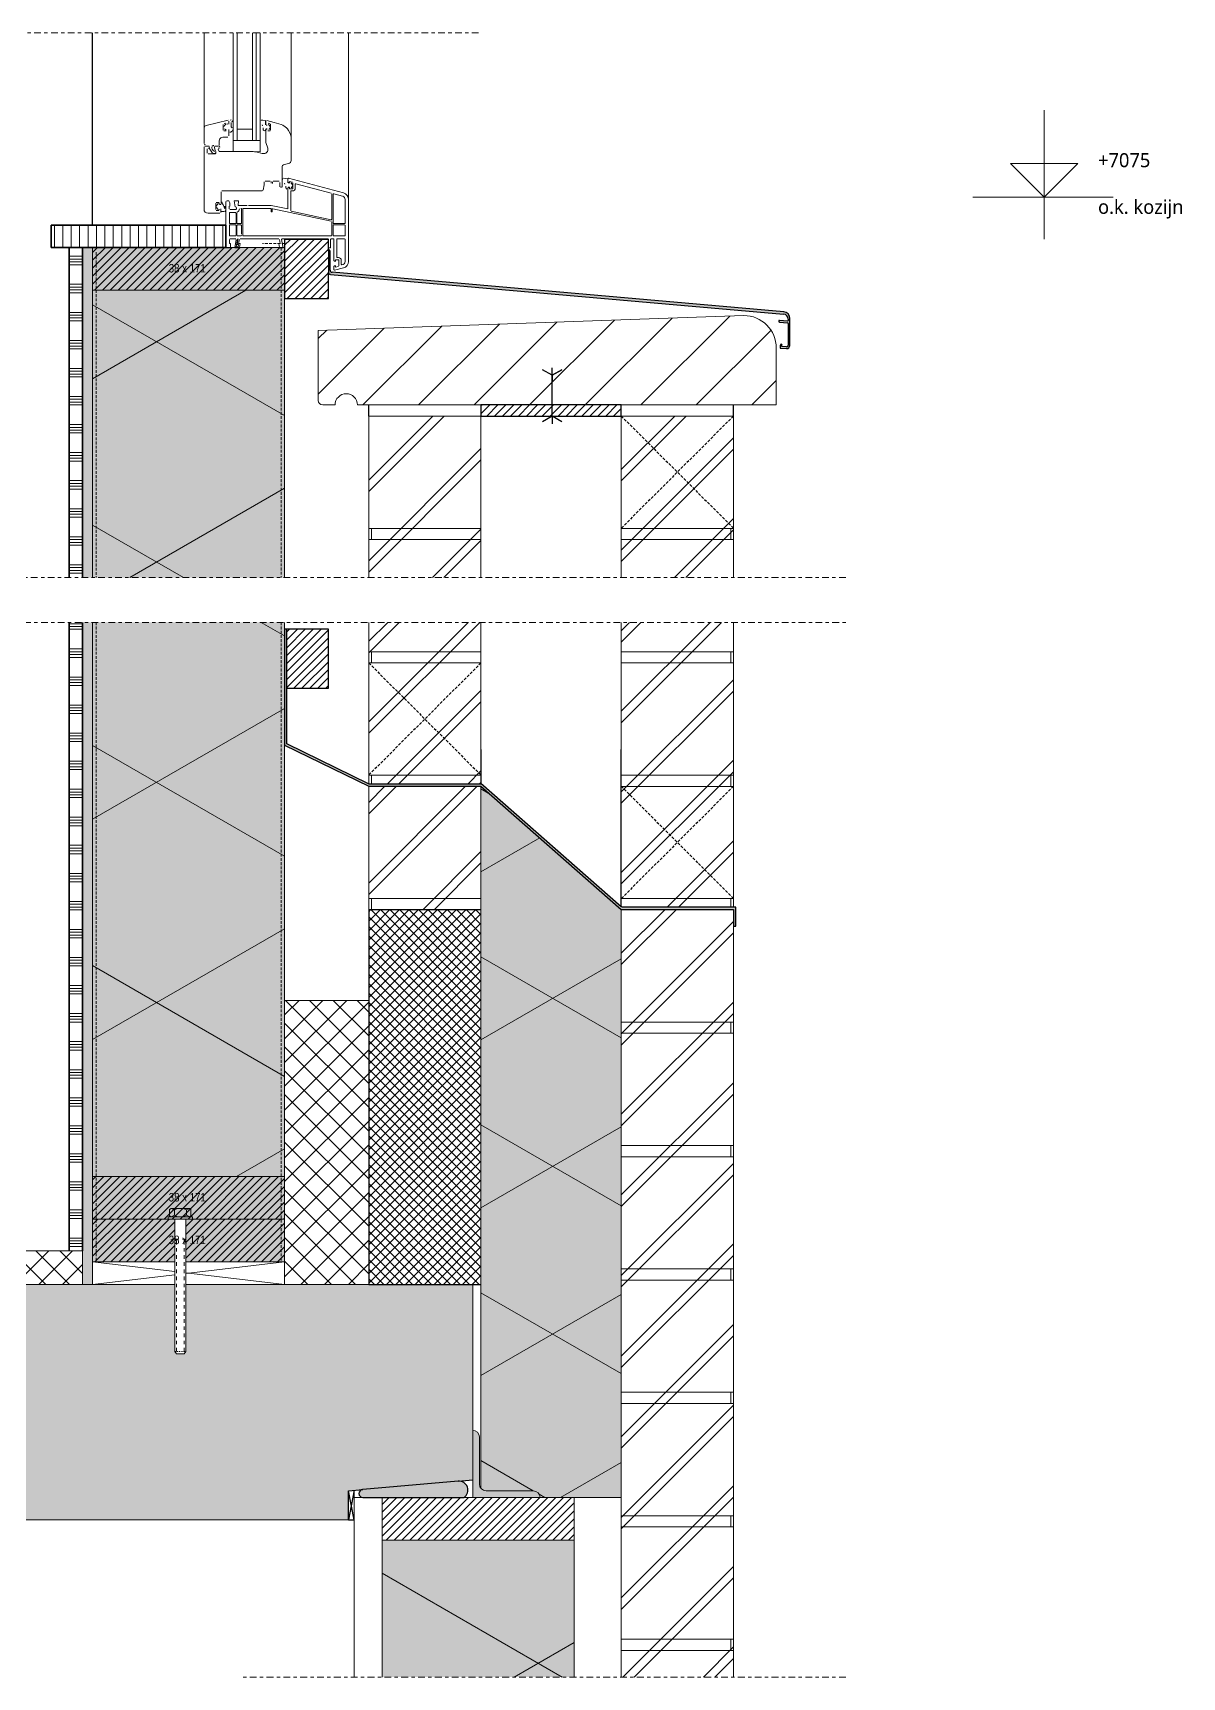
# Model space of a CAD drawing. Header units: millimetres. Extents: x 1813 to 34621, y -2347 to 13791.
# Drawn here: x 21311 to 22335, y 10126 to 11592 of the extents above; entities that cross this region are included whole.
import ezdxf

# ---------------------------------------------------------------- set-up
doc = ezdxf.new("R2010")
doc.units = ezdxf.units.MM
for name, pattern in [('Dash', [6.35, 3.175, -3.175]), ('MV_center', [15, 6, -3, 3, -3]), ('MV_hidden', [3.75, 2.5, -1.25]), ('Streep 1_1', [2, 1, -1])]:
    doc.linetypes.add(name, pattern=pattern)
for name, color, linetype, lineweight in [('A-ANNO-NOTE', 131, 'Continuous', 18), ('A-DETL', 90, 'Continuous', 13), ('A-DETL-GENF', 92, 'Continuous', 18), ('A-DETL-GENF-HDLN', 1, 'Dash', 18), ('A-DETL-MEDM', 33, 'Continuous', 18), ('G-ANNO-TEXT', 231, 'Continuous', 13)]:
    doc.layers.add(name, color=color, linetype=linetype, lineweight=lineweight)
doc.styles.add('Segoe UI_3', font='segoeui.ttf', dxfattribs={"height": 12.5})
doc.styles.add('Swis721 Cn BT_1', font='swissc.ttf', dxfattribs={"height": 7.5})
pattern_1 = [(300, (-2130.3, -171.02), (-147.224, -85), []), (240, (-2130.3, -171.02), (-147.224, 85), [])]
pattern_2 = [(45, (0, 0), (-10.606602, 10.606602), []), (135, (0, 0), (-10.606602, -10.606602), [])]
pattern_3 = [(45, (0, 0), (-3.5355339, 3.5355339), [])]
pattern_4 = [(45, (0, 0), (-35.92102, 35.92102), []), (45, (10.16, 0), (-35.92102, 35.92102), [])]

# ---------------------------------------------------------------- blocks, each defined once
blk = doc.blocks.new('42_isolatie - Type 1-5100961-Details Verbouwingen')
at = {"layer": 'A-DETL-GENF'}
h = blk.add_hatch(color=256, dxfattribs=at)
h.paths.add_polyline_path([(0.3, -0.8), (0.3, -171.8), (494.3, -171.8), (494.3, -0.8), (348.2, -0.8)])
h.paths.add_polyline_path([(534.3, -171.8), (790.3, -171.8), (790.3, -0.8), (534.3, -0.8)])
at = {"layer": 'A-DETL-GENF', "lineweight": 13}
h = blk.add_hatch(dxfattribs=at)
h.set_pattern_fill('FP_4', color=256, style=0, pattern_type=2)
h.set_pattern_definition(pattern_1)
h.paths.add_polyline_path([(0.3, -0.8), (0.3, -171.8), (494.3, -171.8), (494.3, -0.8), (348.2, -0.8)])
h.paths.add_polyline_path([(534.3, -171.8), (790.3, -171.8), (790.3, -0.8), (534.3, -0.8)])
at = {"layer": 'A-DETL-GENF'}
for p, q in [((494.3, -0.8), (0.3, -0.8)), ((0.3, -0.8), (0.3, -171.8)), ((790.3, -0.8), (534.3, -0.8)), ((790.3, -171.8), (790.3, -0.8)), ((0.3, -171.8), (384.8, -171.8)), ((0.3, -171.8), (384.8, -171.8)), ((384.8, -171.8), (435.7, -171.8)), ((384.8, -171.8), (435.7, -171.8)), ((435.7, -171.8), (488.2, -171.8)), ((435.7, -171.8), (488.2, -171.8)), ((488.2, -171.8), (494.3, -171.8)), ((488.2, -171.8), (494.3, -171.8)), ((534.3, -171.8), (783.1, -171.8)), ((534.3, -171.8), (783.1, -171.8)), ((783.1, -171.8), (790.3, -171.8)), ((783.1, -171.8), (790.3, -171.8))]:
    blk.add_line(p, q, dxfattribs=at)
blk = doc.blocks.new('NLRS_00_DI_hout_rechthoekig1 - SLS 38x171-V168-Details Verbouwingen')
at = {"layer": 'A-DETL-GENF', "lineweight": 13}
blk.add_hatch(color=256, dxfattribs=at).paths.add_polyline_path([(0, 38), (0, 0), (171, 0), (171, 38), (52.2, 38)])
at = {"layer": 'A-DETL-MEDM', "lineweight": 13}
h = blk.add_hatch(dxfattribs=at)
h.set_pattern_fill('FP_238', color=256, style=0, pattern_type=2)
h.set_pattern_definition([(225, (21535.056, 11400.153), (3.5355339, -3.5355339), [])])
h.paths.add_polyline_path([(0, 38), (0, 0), (171, 0), (171, 38), (52.2, 38)])
at = {"layer": 'A-DETL-MEDM'}
for p, q in [((171, 38), (0, 38)), ((0, 38), (0, 0)), ((171, 38), (0, 38)), ((171, 0), (171, 38)), ((171, 0), (171, 38)), ((171, 0), (171, 38)), ((0, 0), (52.2, 0)), ((52.2, 0), (171, 0))]:
    blk.add_line(p, q, dxfattribs=at)
blk = doc.blocks.new('NLRS_00_DI_hout_rechthoekig1 - SLS 38x171-V169-Details Verbouwingen')
at = {"layer": 'A-DETL-GENF', "lineweight": 13}
h = blk.add_hatch(color=256, dxfattribs=at)
h.paths.add_polyline_path([(0, 38), (0, 0), (87.9, 0), (87.9, 38)])
h.paths.add_polyline_path([(97.9, 38), (97.9, 0), (171, 0), (171, 38)])
at = {"layer": 'A-DETL-MEDM', "lineweight": 13}
h = blk.add_hatch(dxfattribs=at)
h.set_pattern_fill('FP_239', color=256, style=0, pattern_type=2)
h.set_pattern_definition([(225, (21535.056, 10534.153), (3.5355339, -3.5355339), [])])
h.paths.add_polyline_path([(0, 38), (0, 0), (87.9, 0), (87.9, 38)])
h.paths.add_polyline_path([(97.9, 38), (97.9, 0), (171, 0), (171, 38)])
at = {"layer": 'A-DETL-MEDM'}
for p, q in [((87.9, 38), (0, 38)), ((0, 38), (0, 0)), ((87.9, 38), (0, 38)), ((171, 38), (97.9, 38)), ((171, 38), (97.9, 38)), ((171, 0), (171, 38)), ((171, 0), (171, 38)), ((171, 0), (171, 38)), ((0, 0), (87.9, 0)), ((97.9, 0), (171, 0))]:
    blk.add_line(p, q, dxfattribs=at)
blk = doc.blocks.new('NLRS_00_DI_hout_rechthoekig1 - SLS 38x171-V170-Details Verbouwingen')
at = {"layer": 'A-DETL-GENF', "lineweight": 13}
blk.add_hatch(color=256, dxfattribs=at).paths.add_polyline_path([(0, 38), (0, 0), (171, 0), (171, 38), (97.9, 38), (97.9, 37.7), (87.9, 37.7), (87.9, 38)])
at = {"layer": 'A-DETL-MEDM', "lineweight": 13}
h = blk.add_hatch(dxfattribs=at)
h.set_pattern_fill('FP_240', color=256, style=0, pattern_type=2)
h.set_pattern_definition([(225, (21535.056, 10572.153), (3.5355339, -3.5355339), [])])
h.paths.add_polyline_path([(0, 38), (0, 0), (171, 0), (171, 38), (97.9, 38), (97.9, 37.7), (87.9, 37.7), (87.9, 38)])
at = {"layer": 'A-DETL-MEDM'}
for p, q in [((87.9, 38), (0, 38)), ((0, 38), (0, 0)), ((87.9, 38), (0, 38)), ((171, 38), (97.9, 38)), ((171, 38), (97.9, 38)), ((171, 0), (171, 38)), ((171, 0), (171, 38)), ((171, 0), (171, 38)), ((0, 0), (171, 0))]:
    blk.add_line(p, q, dxfattribs=at)
blk = doc.blocks.new('00 bout1 - M10-5073906-Details Verbouwingen')
at = {"layer": 'A-DETL-GENF'}
for p, q in [((-9.5, 8.5), (-8.6, 9.5)), ((-9.5, 8.5), (-8.1, 5.4)), ((-9.5, -8.1), (-9.5, 8.5)), ((-8.1, 5.4), (-9.5, 2.4)), ((-9.5, 2.4), (-9.5, -2.4)), ((-8.6, 9.5), (-2.9, 9.5)), ((-8.1, 5.4), (-3.4, 5.4)), ((-3.4, 5.4), (-2, 8.5)), ((-2, 2.4), (-3.4, 5.4)), ((-2.9, 9.5), (-2, 8.5)), ((-2, 0), (-2, 10.9)), ((-2, 10.9), (0, 10.9)), ((-2, 8.5), (-2, 0)), ((-2, -2.4), (-2, 2.4)), ((0, 10.9), (0, 5)), ((0, 5), (0, -5)), ((118, 5), (0, 5)), ((120, 3.5), (118, 5)), ((120, -3.5), (120, 3.5)), ((-9.5, -2.4), (-8.1, -5.3)), ((-8.1, -5.3), (-9.5, -8.1)), ((-8.6, -9.5), (-9.5, -8.1)), ((-3, -9.5), (-8.6, -9.5)), ((-8.1, -5.3), (-3.4, -5.3)), ((-3.4, -5.3), (-2, -2.4)), ((-2, -8.1), (-3.4, -5.3)), ((-2, -8.1), (-3, -9.5)), ((-2, -10.9), (-2, 0)), ((-2, 0), (-2, -8.1)), ((0, -10.9), (-2, -10.9)), ((0, -5), (0, -10.9)), ((0, -5), (118, -5)), ((118, -5), (120, -3.5))]:
    blk.add_line(p, q, dxfattribs=at)
at = {"layer": 'A-DETL-GENF', "linetype": 'Streep 1_1', "lineweight": 13}
for p, q in [((0, 5), (118, 5)), ((120, 3.5), (118, 5)), ((118, -5), (118, 5)), ((120, 3.5), (120, -3.5)), ((0, -5), (118, -5)), ((120, -3.5), (118, -5))]:
    blk.add_line(p, q, dxfattribs=at)
at = {"layer": 'A-DETL-GENF-HDLN'}
for p, q in [((18, 5), (19.5, 3.5)), ((18, 5), (18, -5)), ((19.5, 3.5), (118, 3.5)), ((18, -5), (19.5, -3.5)), ((19.5, -3.5), (118, -3.5))]:
    blk.add_line(p, q, dxfattribs=at)
blk = doc.blocks.new('NLRS_00_DI_maskeer - Type 1-5073910-Details Verbouwingen')
at = {"layer": 'A-DETL-GENF', "linetype": 'MV_center'}
blk.add_line((359, 0), (-100, 0), dxfattribs=at)
blk = doc.blocks.new('42_isolatie - Type 1-V171-Details Verbouwingen')
at = {"layer": 'A-DETL-GENF'}
blk.add_hatch(color=256, dxfattribs=at).paths.add_polyline_path([(248.3, -0.8), (248.3, -171.8), (370.3, -171.8), (370.3, -0.8), (254.3, -0.8)])
at = {"layer": 'A-DETL-GENF', "lineweight": 13}
h = blk.add_hatch(dxfattribs=at)
h.set_pattern_fill('FP_4', color=256, style=0, pattern_type=2)
h.set_pattern_definition(pattern_1)
h.paths.add_polyline_path([(248.3, -0.8), (248.3, -171.8), (370.3, -171.8), (370.3, -0.8), (254.3, -0.8)])
at = {"layer": 'A-DETL-GENF'}
for p, q in [((370.3, -0.8), (248.3, -0.8)), ((370.3, -0.8), (248.3, -0.8)), ((370.3, -171.8), (370.3, -0.8)), ((370.3, -171.8), (370.3, -0.8)), ((248.3, -171.8), (370.3, -171.8)), ((248.3, -171.8), (370.3, -171.8))]:
    blk.add_line(p, q, dxfattribs=at)
blk = doc.blocks.new('Repeating Detail - Type 3 waalformaatKOP-3563268-Details Verbouwingen')
at = {"layer": 'A-DETL-GENF'}
for p, q in [((0, 110), (100, 110)), ((0, 0), (0, 110)), ((100, 110), (100, 10)), ((100, 10), (0, 10)), ((0, 0), (100, 0)), ((0, -33.9), (0, 0)), ((97.5, 0), (97.5, 10)), ((100, 0), (100, -33.9)), ((0, -110), (0, -73.9)), ((100, -73.9), (100, -100)), ((100, -100), (0, -100)), ((97.5, -110), (97.5, -100)), ((0, -110), (100, -110)), ((0, -187.2), (0, -110)), ((100, -110), (100, -210)), ((100, -210), (0, -210)), ((97.5, -220), (97.5, -210)), ((0, -220), (100, -220)), ((100, -220), (100, -320)), ((100, -320), (0, -320)), ((97.5, -327.6), (97.5, -320)), ((0, -330), (100, -330)), ((97.5, -330), (97.5, -329.6)), ((100, -344.6), (100, -430)), ((100, -430), (0, -430)), ((97.5, -440), (97.5, -430)), ((0, -440), (100, -440)), ((100, -440), (100, -540)), ((100, -540), (0, -540)), ((97.5, -550), (97.5, -540)), ((0, -550), (100, -550)), ((100, -550), (100, -650)), ((100, -650), (0, -650)), ((97.5, -660), (97.5, -650)), ((0, -660), (100, -660)), ((100, -660), (100, -760)), ((100, -760), (0, -760)), ((97.5, -770), (97.5, -760)), ((0, -770), (100, -770)), ((100, -770), (100, -870)), ((0, -880), (0, -853.9)), ((100, -870), (0, -870)), ((97.5, -880), (97.5, -870)), ((0, -880), (100, -880)), ((0, -990), (0, -880)), ((100, -880), (100, -980)), ((100, -980), (0, -980)), ((97.5, -990), (97.5, -980)), ((0, -990), (100, -990)), ((0, -1013.9), (0, -990)), ((100, -990), (100, -1013.9))]:
    blk.add_line(p, q, dxfattribs=at)
blk = doc.blocks.new('Repeating Detail - Type 3 waalformaatKOP-V172-Details Verbouwingen')
at = {"layer": 'A-DETL-GENF'}
for p, q in [((0, 110), (100, 110)), ((0, 0), (0, 110)), ((100, 110), (100, 10)), ((100, 10), (0, 10)), ((0, 0), (100, 0)), ((0, -33.9), (0, 0)), ((97.5, 0), (97.5, 10)), ((100, 0), (100, -33.9)), ((0, -110), (0, -73.9)), ((100, -73.9), (100, -100)), ((100, -100), (0, -100)), ((97.5, -110), (97.5, -100)), ((0, -110), (100, -110)), ((0, -187.2), (0, -110)), ((100, -110), (100, -210)), ((100, -210), (0, -210)), ((0, -217.9), (0, -217.2)), ((97.5, -217.9), (97.5, -210)), ((0, -220), (100, -220)), ((97.5, -220), (97.5, -219.9)), ((100, -220), (100, -320)), ((100, -320), (0, -320)), ((97.5, -330), (97.5, -320))]:
    blk.add_line(p, q, dxfattribs=at)
blk = doc.blocks.new('42_isolatie - Type 1-5100964-Details Verbouwingen')
at = {"layer": 'A-DETL-GENF'}
blk.add_hatch(color=256, dxfattribs=at).paths.add_polyline_path([(0.3, -53.5), (0.3, -125.8), (524.5, -125.8), (634.2, -0.8), (8.6, -0.8), (8, -1.2), (7.1, -2.5), (6.5, -3.9), (6.3, -5.5), (6.3, -47.5), (6.1, -49), (5.5, -50.5), (4.5, -51.7), (3.3, -52.7), (1.8, -53.3)])
at = {"layer": 'A-DETL-GENF', "lineweight": 13}
h = blk.add_hatch(dxfattribs=at)
h.set_pattern_fill('FP_241', color=256, style=0, pattern_type=2)
h.set_pattern_definition([(300, (-268.18, -130.8), (-112.237, -64.8), []), (240, (-268.18, -130.8), (-112.237, 64.8), [])])
h.paths.add_polyline_path([(0.3, -53.5), (0.3, -125.8), (524.5, -125.8), (634.2, -0.8), (8.6, -0.8), (8, -1.2), (7.1, -2.5), (6.5, -3.9), (6.3, -5.5), (6.3, -47.5), (6.1, -49), (5.5, -50.5), (4.5, -51.7), (3.3, -52.7), (1.8, -53.3)])
at = {"layer": 'A-DETL-GENF'}
for p, q in [((634.2, -0.8), (8.6, -0.8)), ((634.2, -0.8), (8.6, -0.8)), ((0.3, -53.5), (0.3, -125.8)), ((0.3, -53.5), (0.3, -125.8)), ((0.3, -125.8), (524.5, -125.8)), ((0.3, -125.8), (524.5, -125.8))]:
    blk.add_line(p, q, dxfattribs=at)
blk = doc.blocks.new('30 L 60x60x6 - L 60x60x6-5100963-Details Verbouwingen')
at = {"layer": 'A-DETL-GENF'}
blk.add_hatch(color=256, dxfattribs=at).paths.add_polyline_path([(0, 0), (-60, 0), (-59.8, -1.6), (-59.2, -3), (-58.2, -4.2), (-57, -5.2), (-55.6, -5.8), (-54, -6), (-12, -6), (-10.4, -6.2), (-9, -6.8), (-7.8, -7.8), (-6.8, -9), (-6.2, -10.4), (-6, -12), (-6, -54), (-5.8, -55.6), (-5.2, -57), (-4.2, -58.2), (-3, -59.2), (-1.6, -59.8), (0, -60)])
for p, q in [((0, 0), (-60, 0)), ((0, -60), (0, 0)), ((-54, -6), (-12, -6)), ((-6, -12), (-6, -54))]:
    blk.add_line(p, q, dxfattribs=at)
for centre, start, end in [((-54, 0), 180, 270), ((-12, -12), 0, 90), ((0, -54), 180, 270)]:
    blk.add_arc(centre, 6, start, end, dxfattribs=at)
blk = doc.blocks.new('00_maskeer1 - Type 1-5100965-Details Verbouwingen')
at = {"layer": 'A-DETL-GENF', "linetype": 'MV_center'}
blk.add_line((-100, 0), (438, 0), dxfattribs=at)
blk = doc.blocks.new('00_maskeer1 - Type 1-5100966-Details Verbouwingen')
at = {"layer": 'A-DETL-GENF', "linetype": 'MV_center'}
blk.add_line((692, 0), (-100, 0), dxfattribs=at)
blk = doc.blocks.new('00_maskeer1 - Type 1-5100967-Details Verbouwingen')
at = {"layer": 'A-DETL-GENF', "linetype": 'MV_center'}
blk.add_line((-100, 0), (692, 0), dxfattribs=at)

msp = doc.modelspace()

# ---------------------------------------------------------------- hatches: boundary and pattern name
at = {"layer": 'A-DETL-GENF', "lineweight": 13}
h = msp.add_hatch(dxfattribs=at)
h.set_pattern_fill('FP_7', color=254, style=0, pattern_type=2)
h.set_pattern_definition([(90, (0, 0), (-7.5, 5e-16), [])])
h.paths.add_polyline_path([(21482.9, 11400.2), (21482.9, 11420.2), (21327.1, 11420.2), (21327.1, 11400.2)])
h = msp.add_hatch(dxfattribs=at)
h.set_pattern_fill('FP_12', color=250, style=0, pattern_type=2)
h.set_pattern_definition(pattern_3)
h.paths.add_polyline_path([(21574.1, 11355), (21574.1, 11407.5), (21535.1, 11407.5), (21535.1, 11355)])
h = msp.add_hatch(dxfattribs=at)
h.set_pattern_fill('FP_9', color=254, style=0, pattern_type=2)
h.set_pattern_definition([(0, (0, 10), (0, 25), []), (0, (0, 12.5), (0, 25), []), (0, (0, 15), (0, 25), []), (0, (0, 17.5), (0, 25), [])])
h.paths.add_polyline_path([(21343.1, 10506.2), (21355.1, 10506.2), (21355.1, 11066.2), (21343.1, 11066.2)])
h.paths.add_polyline_path([(21343.1, 11106.2), (21355.1, 11106.2), (21355.1, 11400.2), (21343.1, 11400.2), (21343.1, 11275.6)])
h = msp.add_hatch(dxfattribs=at)
h.set_pattern_fill('FP_8', color=254, style=0, pattern_type=2)
h.set_pattern_definition([(0, (0, 0), (0, 5), [50, 0]), (45, (0, 0), (5.00065916, 0), [7.071, -7.071]), (315, (0, 0), (5.00065916, 0), [7.071, -7.071])])
h.paths.add_polyline_path([(21355.1, 10476.2), (21364.1, 10476.2), (21364.1, 11066.2), (21355.1, 11066.2), (21355.1, 10496.2)])
h.paths.add_polyline_path([(21355.1, 11106.2), (21364.1, 11106.2), (21364.1, 11400.2), (21355.1, 11400.2), (21355.1, 11275.6)])
at = {"layer": 'A-DETL-GENF'}
for color, points in [(7, [(21982.4, 11310.2), (21983.2, 11310.3), (21983.9, 11310.6), (21984.5, 11311), (21985, 11311.6), (21985.2, 11312.3), (21985.3, 11313.1), (21985.3, 11337), (21985.2, 11338.5), (21984.6, 11339.9), (21983.8, 11341.1), (21982.6, 11342.1), (21981.3, 11342.7), (21979.9, 11343), (21577.4, 11378.2), (21576.9, 11378.3), (21576.5, 11378.6), (21576.1, 11378.9), (21575.8, 11379.3), (21575.6, 11379.7), (21575.6, 11380.2), (21575.6, 11397.3), (21575.5, 11397.7), (21575.2, 11397.9), (21574.8, 11398), (21574.4, 11397.9), (21574.2, 11397.7), (21574.1, 11397.3), (21574.1, 11378.4), (21574.1, 11377.9), (21574.3, 11377.4), (21574.6, 11377), (21575, 11376.7), (21575.4, 11376.5), (21575.9, 11376.4), (21979.7, 11341), (21980.8, 11340.8), (21981.8, 11340.3), (21982.7, 11339.6), (21983.3, 11338.7), (21983.7, 11337.6), (21983.8, 11336.5), (21983.8, 11335.2), (21983.6, 11334.9), (21983.3, 11334.7), (21983.1, 11334.7), (21976, 11335.3), (21975.6, 11335.1), (21975.4, 11334.8), (21975.4, 11334.4), (21975.5, 11334.1), (21975.9, 11333.9), (21976, 11333.8), (21983.5, 11333.1), (21983.7, 11332.9), (21983.8, 11332.5), (21983.8, 11312.8), (21983.7, 11312.5), (21983.5, 11312.2), (21983.2, 11312), (21982.9, 11311.8), (21982.6, 11311.7), (21982.2, 11311.7), (21978.3, 11312), (21978.3, 11313.4), (21978.2, 11313.7), (21978, 11314), (21977.6, 11314.1), (21977.2, 11314), (21976.9, 11313.7), (21976.8, 11313.4), (21976.8, 11310.7)]), (7, [(21937.1, 10795.4), (21937.1, 10812.4), (21835.8, 10812.4), (21710.8, 10922.1), (21610.5, 10922.1), (21537.1, 10957.9), (21537.1, 11060.1), (21535.1, 11060.1), (21535.1, 10956.7), (21610.1, 10920.1), (21710.1, 10920.1), (21835.1, 10810.4), (21935.1, 10810.4), (21935.1, 10795.4)]), (9, [(21592.1, 10266.2), (21592.1, 10292.3), (21702.7, 10301.9), (21702.7, 10476.2), (21447.2, 10476.2), (21447.2, 10416.4), (21445.7, 10414.4), (21438.7, 10414.4), (21437.2, 10416.4), (21437.2, 10476.2), (21212.2, 10476.2), (21212.2, 10266.2)]), (7, [(21604.7, 10286.2), (21695.1, 10286.2), (21696.6, 10287.6), (21697.7, 10289.4), (21698.4, 10291.4), (21698.5, 10293.5), (21698, 10295.5), (21697, 10297.4), (21695.6, 10299), (21693.8, 10300.1), (21691.8, 10300.7), (21689.7, 10300.8), (21604.7, 10293.4), (21603.8, 10293.2), (21603, 10292.8), (21602.3, 10292.2), (21601.8, 10291.5), (21601.5, 10290.6), (21601.4, 10289.7), (21601.5, 10288.8), (21601.8, 10288), (21602.4, 10287.3), (21603, 10286.7), (21603.9, 10286.3)])]:
    msp.add_hatch(color=color, dxfattribs=at).paths.add_polyline_path(points)
at = {"layer": 'A-DETL-GENF', "lineweight": 13}
h = msp.add_hatch(dxfattribs=at)
h.set_pattern_fill('FP_78', color=250, style=0, pattern_type=2)
h.set_pattern_definition([(45, (0, 0), (-24.748737, 24.748737), [])])
h.paths.add_polyline_path([(21973.2, 11260), (21973.2, 11310.7), (21973, 11314.5), (21972.2, 11318.2), (21971, 11321.8), (21969.3, 11325.2), (21967.2, 11328.3), (21964.7, 11331.2), (21961.9, 11333.7), (21958.7, 11335.8), (21955.3, 11337.5), (21951.7, 11338.7), (21948, 11339.4), (21944.2, 11339.7), (21565.1, 11326.4), (21565.1, 11264), (21565.2, 11263), (21565.6, 11262), (21566.2, 11261.2), (21567.1, 11260.6), (21568, 11260.2), (21569.1, 11260), (21580.1, 11260), (21580.4, 11262.6), (21581.4, 11265), (21583, 11267.1), (21585.1, 11268.7), (21587.5, 11269.7), (21590.1, 11270), (21592.7, 11269.7), (21595.1, 11268.7), (21597.2, 11267.1), (21598.7, 11265), (21599.7, 11262.6), (21600.1, 11260), (21835.1, 11260)])
h = msp.add_hatch(dxfattribs=at)
h.set_pattern_fill('FP_12', color=254, style=0, pattern_type=2)
h.set_pattern_definition(pattern_3)
h.paths.add_polyline_path([(21835.1, 11250), (21835.1, 11260), (21710.1, 11260), (21710.1, 11250)])
h = msp.add_hatch(dxfattribs=at)
h.set_pattern_fill('FP_76', color=57, style=0, pattern_type=2)
h.set_pattern_definition(pattern_4)
h.paths.add_polyline_path([(21610.1, 10810), (21710.1, 10810), (21710.1, 10920.1), (21610.1, 10920.1)])
h.paths.add_polyline_path([(21710.1, 10922.1), (21710.1, 11066.2), (21610.1, 11066.2), (21610.1, 10922.3), (21610.5, 10922.1)])
h.paths.add_polyline_path([(21610.5, 11106.2), (21710.1, 11106.2), (21710.1, 11250.1), (21610.1, 11250.1), (21610.1, 11106.2)])
h = msp.add_hatch(dxfattribs=at)
h.set_pattern_fill('FP_76', color=57, style=0, pattern_type=2)
h.set_pattern_definition(pattern_4)
h.paths.add_polyline_path([(21835.1, 10126.2), (21935.1, 10126.2), (21935.1, 10810.4), (21835.1, 10810.4), (21835.1, 10132.2)])
h.paths.add_polyline_path([(21835.8, 10812.4), (21935.1, 10812.4), (21935.1, 11066.2), (21835.1, 11066.2), (21835.1, 10813)])
h.paths.add_polyline_path([(21835.8, 11106.2), (21935.1, 11106.2), (21935.1, 11250.1), (21835.1, 11250.1), (21835.1, 11106.2)])
h = msp.add_hatch(dxfattribs=at)
h.set_pattern_fill('FP_12', color=250, style=0, pattern_type=2)
h.set_pattern_definition(pattern_3)
h.paths.add_polyline_path([(21537.1, 11007.6), (21574.1, 11007.6), (21574.1, 11060.1), (21537.1, 11060.1)])
h = msp.add_hatch(dxfattribs=at)
h.set_pattern_fill('FP_88', color=254, style=0, pattern_type=2)
h.set_pattern_definition([(45, (0, 0), (-4.2426407, 4.2426407), []), (135, (0, 0), (-4.2426407, -4.2426407), [])])
h.paths.add_polyline_path([(21710.1, 10476.2), (21710.1, 10810), (21610.1, 10810), (21610.1, 10476.2)])
h = msp.add_hatch(dxfattribs=at)
h.set_pattern_fill('FP_1', color=251, style=0, pattern_type=2)
h.set_pattern_definition(pattern_2)
h.paths.add_polyline_path([(21535.1, 10476.2), (21610.1, 10476.2), (21610.1, 10729.3), (21535.1, 10729.3), (21535.1, 10496.2)])
h = msp.add_hatch(dxfattribs=at)
h.set_pattern_fill('FP_1', color=254, style=0, pattern_type=2)
h.set_pattern_definition(pattern_2)
h.paths.add_polyline_path([(21355.1, 10476.2), (21355.1, 10506.2), (21212.2, 10506.2), (21212.2, 10476.2)])
h = msp.add_hatch(dxfattribs=at)
h.set_pattern_fill('FP_12', color=250, style=0, pattern_type=2)
h.set_pattern_definition(pattern_3)
h.paths.add_polyline_path([(21793.1, 10248.2), (21793.1, 10286.2), (21622.1, 10286.2), (21622.1, 10248.2)])

# ---------------------------------------------------------------- linework, layer by layer
at = {"layer": 'A-DETL', "lineweight": 25}
for p, q in [((21364.1, 11420.2), (21364.1, 11591.6)), ((21574.1, 11407.5), (21535.1, 11407.5)), ((21535.1, 11407.5), (21535.1, 11355)), ((21574.1, 11397.3), (21574.1, 11407.5)), ((21574.1, 11397.3), (21574.1, 11378.4)), ((21575.6, 11380.2), (21575.6, 11397.3)), ((21574.1, 11355), (21574.1, 11378.4)), ((21575.9, 11376.4), (21979.7, 11341)), ((21979.9, 11343), (21577.4, 11378.2)), ((21535.1, 11355), (21574.1, 11355)), ((21976, 11333.8), (21983.3, 11333.2)), ((21983.1, 11334.7), (21976.2, 11335.3)), ((21983.8, 11336.5), (21983.8, 11335.4)), ((21983.8, 11332.5), (21983.8, 11313.2)), ((21985.3, 11313.1), (21985.3, 11337)), ((21976.8, 11313.4), (21976.8, 11310.7)), ((21978.3, 11312), (21978.3, 11313.4)), ((21976.8, 11310.7), (21982.4, 11310.2)), ((21982.2, 11311.7), (21978.3, 11312)), ((21773.6, 11286.4), (21764.9, 11291.4)), ((21773.6, 11286.4), (21773.6, 11293.2)), ((21773.6, 11286.4), (21782.2, 11291.4)), ((21782.2, 11291.4), (21773.6, 11286.4)), ((21773.6, 11250), (21773.6, 11286.4)), ((21773.6, 11286.4), (21773.6, 11281.4)), ((21610.1, 11250.1), (21610.1, 11260)), ((21835.1, 11260), (21710.1, 11260)), ((21710.1, 11260), (21710.1, 11250)), ((21835.1, 11250), (21835.1, 11260)), ((21935.1, 11250.1), (21935.1, 11260)), ((21710.1, 11250), (21835.1, 11250)), ((21773.6, 11250), (21764.9, 11245)), ((21782.2, 11245), (21773.6, 11250)), ((21773.6, 11250), (21773.6, 11243.2)), ((21537.1, 11060.1), (21535.1, 11060.1)), ((21535.1, 11060.1), (21535.1, 10956.7)), ((21574.1, 11060.1), (21537.1, 11060.1)), ((21537.1, 10957.9), (21537.1, 11060.1)), ((21574.1, 11007.6), (21574.1, 11060.1)), ((21537.1, 11007.6), (21574.1, 11007.6)), ((21535.1, 10956.7), (21610.1, 10920.1)), ((21610.5, 10922.1), (21537.1, 10957.9)), ((21710.1, 10952.8), (21710.1, 10922.8)), ((21835.1, 10813), (21835.1, 10952.8)), ((21610.1, 10920.1), (21710.1, 10920.1)), ((21710.8, 10922.1), (21610.5, 10922.1)), ((21710.1, 10922.8), (21835.1, 10813)), ((21710.1, 10920.1), (21835.1, 10810.4)), ((21710.1, 10810), (21610.1, 10810)), ((21610.1, 10810), (21610.1, 10476.2)), ((21835.8, 10812.4), (21835.1, 10813)), ((21835.1, 10810.4), (21935.1, 10810.4)), ((21937.1, 10812.4), (21835.8, 10812.4)), ((21935.1, 10810.4), (21935.1, 10795.4)), ((21937.1, 10795.4), (21937.1, 10812.4)), ((21935.1, 10795.4), (21937.1, 10795.4)), ((21610.1, 10476.2), (21710.1, 10476.2)), ((21592.1, 10292.3), (21604.7, 10293.4)), ((21597.1, 10292.7), (21592.1, 10266.2)), ((21592.1, 10266.2), (21592.1, 10292.3)), ((21597.1, 10266.2), (21592.1, 10292.3)), ((21597.1, 10286.2), (21597.1, 10292.7)), ((21689.7, 10300.8), (21604.7, 10293.4)), ((21689.7, 10300.8), (21702.7, 10301.9)), ((21604.7, 10286.2), (21695.1, 10286.2)), ((21592.1, 10266.2), (21597.1, 10266.2))]:
    msp.add_line(p, q, dxfattribs=at)
at = {"layer": 'A-DETL', "lineweight": 18}
for p, q in [((21463.6, 11506.8), (21463.6, 11591.6)), ((21489.4, 11495.7), (21489.4, 11591.6)), ((21492.9, 11495.7), (21492.9, 11591.6)), ((21506.4, 11495.7), (21506.4, 11591.6)), ((21509.9, 11495.7), (21509.9, 11591.6)), ((21513.4, 11495.7), (21513.4, 11591.6)), ((21541, 11498.8), (21541, 11591.6)), ((21592.1, 11443.1), (21592.1, 11591.6)), ((22211.9, 11407.7), (22211.9, 11522.7)), ((21463.6, 11506.8), (21463.4, 11492.9)), ((21463.7, 11507.8), (21463.6, 11506.8)), ((21464.2, 11508.5), (21463.7, 11507.8)), ((21465.2, 11509), (21464.2, 11508.5)), ((21484.8, 11513.7), (21465.2, 11509)), ((21480.5, 11504.8), (21480.5, 11510)), ((21483.2, 11504.2), (21481, 11504.2)), ((21481.2, 11510.7), (21482.9, 11511.1)), ((21481.7, 11509.1), (21481.2, 11508.3)), ((21482.8, 11510.2), (21481.7, 11509.1)), ((21481.7, 11506.2), (21482.4, 11505.5)), ((21482.4, 11505.5), (21483.2, 11504.9)), ((21483.9, 11509.8), (21483.9, 11510.7)), ((21483.9, 11510.7), (21483.9, 11509.8)), ((21485.5, 11512.9), (21485.5, 11510.1)), ((21485.5, 11510.1), (21485.5, 11512.9)), ((21485.5, 11505.5), (21485.5, 11503.7)), ((21485.5, 11503.7), (21485.5, 11505.5)), ((21487.6, 11514.1), (21486.5, 11513.8)), ((21487.4, 11507.7), (21487.5, 11509.2)), ((21487.5, 11509.2), (21487.5, 11511.6)), ((21488.4, 11507.6), (21487.7, 11507.1)), ((21487.9, 11503.6), (21488.8, 11504.4)), ((21488, 11512.2), (21488.6, 11512.8)), ((21488.6, 11512.8), (21489.2, 11513.5)), ((21488.8, 11504.4), (21489.2, 11505.7)), ((21489.2, 11505.7), (21489.4, 11506.7)), ((21489.4, 11513.7), (21489.4, 11514.7)), ((21492.9, 11505.7), (21506.4, 11505.7)), ((21509.9, 11505.7), (21509.9, 11495.7)), ((21513.4, 11512.8), (21513.7, 11513.6)), ((21513.4, 11508.6), (21513.4, 11512.8)), ((21514.3, 11513.9), (21515.7, 11513.7)), ((21515.4, 11508.8), (21515.1, 11509.6)), ((21515.7, 11513.7), (21518, 11513.4)), ((21516.1, 11505.2), (21516.1, 11506.9)), ((21517.3, 11504.2), (21516.1, 11505.2)), ((21518, 11505.4), (21518, 11504.2)), ((21518.2, 11513.2), (21518.1, 11509.7)), ((21518.3, 11509.7), (21518.3, 11513.3)), ((21518.3, 11494), (21518.3, 11505.2)), ((21519.5, 11506), (21518.4, 11506)), ((21519.5, 11509.4), (21518.7, 11509.4)), ((21518.7, 11505.9), (21519.5, 11505.9)), ((21519.2, 11513.5), (21525.7, 11511.7)), ((21520.1, 11504.3), (21522.3, 11504.3)), ((21522.4, 11510.6), (21520.6, 11511.2)), ((21520.8, 11510.1), (21522.4, 11508.1)), ((21522.6, 11507.4), (21521.1, 11505.5)), ((21522.6, 11504.8), (21522.6, 11510.1)), ((21525.7, 11511.7), (21532.2, 11509.9)), ((21532.2, 11509.9), (21533.6, 11509.4)), ((21533.6, 11509.4), (21535.6, 11508)), ((21535.6, 11508), (21536.7, 11507.1)), ((21536.7, 11507.1), (21537.7, 11506)), ((21537.7, 11506), (21538.7, 11504.6)), ((21538.7, 11504.6), (21539.7, 11502.4)), ((21463.4, 11434.3), (21463.4, 11489.9)), ((21463.7, 11492.5), (21464.4, 11491.7)), ((21464.2, 11490.6), (21467.1, 11490.6)), ((21464.5, 11490.6), (21466.2, 11490.6)), ((21467.1, 11490.6), (21467.9, 11490.6)), ((21468.3, 11490), (21468, 11488.8)), ((21468.3, 11490), (21468, 11488.8)), ((21470.3, 11489), (21470.3, 11490)), ((21470.7, 11490.7), (21471.4, 11491.2)), ((21471.4, 11491.2), (21472.2, 11491.2)), ((21473.3, 11487.1), (21472.4, 11490.2)), ((21473, 11490.7), (21476.2, 11490.7)), ((21473, 11490.7), (21476.2, 11490.7)), ((21476.9, 11495.3), (21477.2, 11496.3)), ((21476.9, 11491.2), (21476.9, 11495.3)), ((21477.2, 11496.3), (21477.5, 11497.3)), ((21477.2, 11490.6), (21477.5, 11489.8)), ((21477.5, 11497.3), (21478.4, 11498.1)), ((21478.4, 11498.1), (21479.3, 11498.4)), ((21479.3, 11498.4), (21480.2, 11498.7)), ((21480.2, 11498.7), (21484.6, 11498.7)), ((21485.5, 11499.7), (21485.5, 11503.7)), ((21486.4, 11503), (21487.3, 11503)), ((21487.3, 11503), (21487.9, 11503.6)), ((21489.4, 11485.8), (21489.4, 11495.7)), ((21489.4, 11495.7), (21513.4, 11495.7)), ((21513.4, 11495.7), (21513.4, 11485.7)), ((21520.2, 11488.9), (21518.3, 11494)), ((21539.7, 11502.4), (21540.6, 11500.1)), ((21540.6, 11500.1), (21541, 11498.8)), ((21541, 11498.8), (21541, 11478)), ((21466.1, 11488.3), (21466.1, 11484.3)), ((21468, 11488.8), (21466.9, 11488.8)), ((21466.9, 11483.7), (21473.3, 11483.7)), ((21468, 11488.8), (21471, 11484.3)), ((21470.6, 11488), (21470.3, 11489)), ((21471.7, 11486.6), (21470.6, 11488)), ((21471.4, 11484.2), (21472.2, 11484.2)), ((21473.1, 11486.1), (21472.1, 11486.1)), ((21472.2, 11484.2), (21473.2, 11484.3)), ((21473.8, 11485.9), (21473.3, 11487.1)), ((21473.3, 11483.7), (21473.8, 11484.4)), ((21473.8, 11484.4), (21473.8, 11485.9)), ((21477.1, 11488.9), (21475.9, 11488.9)), ((21475.9, 11487.9), (21476.7, 11485.8)), ((21476.7, 11485.8), (21507.2, 11485.8)), ((21513.4, 11485.7), (21507.2, 11485.8)), ((21507.2, 11485.8), (21508.4, 11485.7)), ((21508.4, 11485.7), (21510.6, 11485.2)), ((21510.6, 11485.2), (21515.1, 11484)), ((21515.1, 11484), (21516.4, 11484)), ((21516.4, 11484), (21517.4, 11484)), ((21517.4, 11484), (21518.4, 11484.5)), ((21518.4, 11484.5), (21519.8, 11485.8)), ((21519.8, 11485.8), (21520.1, 11486.7)), ((21520.1, 11486.7), (21520.2, 11487.6)), ((21520.2, 11487.6), (21520.2, 11488.9)), ((21539.6, 11475.5), (21534.1, 11474)), ((21540.4, 11476.2), (21539.6, 11475.5)), ((21540.8, 11476.9), (21540.4, 11476.2)), ((21541, 11478), (21540.8, 11476.9)), ((22211.9, 11445.1), (22181.9, 11475.1)), ((22181.9, 11475.1), (22241.8, 11475.1)), ((22241.8, 11475.1), (22211.8, 11445.1)), ((21533.3, 11473.5), (21533, 11472.7)), ((21533, 11472.7), (21533, 11454.2)), ((21533, 11461), (21533.6, 11461.8)), ((21533, 11456.8), (21533, 11461)), ((21534.1, 11474), (21533.3, 11473.5)), ((21534.2, 11462), (21535.7, 11461.9)), ((21535.7, 11461.9), (21537.9, 11461.6)), ((21538.1, 11458.7), (21538.1, 11461.5)), ((21538.1, 11461.4), (21538.1, 11457.9)), ((21538.7, 11462), (21587.6, 11448.9)), ((21478.5, 11449.8), (21478.5, 11439)), ((21487.5, 11450.9), (21479.2, 11450.9)), ((21515, 11450.9), (21487.5, 11450.9)), ((21515.8, 11451.1), (21515, 11450.9)), ((21516.8, 11456.3), (21515.9, 11451.5)), ((21516.9, 11458.8), (21516.8, 11456.3)), ((21522.4, 11459.4), (21517.7, 11459.4)), ((21523.1, 11457.6), (21523.1, 11459)), ((21524.4, 11458.7), (21524.4, 11457.5)), ((21530.2, 11459.3), (21524.9, 11459.3)), ((21530.8, 11454.5), (21530.8, 11458.3)), ((21532.3, 11454), (21531.4, 11454)), ((21535.3, 11456.9), (21535, 11457.7)), ((21536.1, 11453.4), (21536.1, 11455)), ((21537.2, 11452.3), (21536.1, 11453.4)), ((21537.9, 11453.6), (21537.9, 11452.3)), ((21539.1, 11457.7), (21538.1, 11458.7)), ((21538.1, 11453.2), (21539.1, 11454.2)), ((21538.1, 11434.7), (21538.1, 11453.2)), ((21539.6, 11454.2), (21538.3, 11454.2)), ((21542.2, 11458.5), (21539.6, 11459.2)), ((21539.6, 11459.2), (21539.6, 11457.7)), ((21539.6, 11454.2), (21539.6, 11452.7)), ((21539.6, 11452.7), (21542.1, 11452.7)), ((21540.6, 11433.1), (21540.6, 11450.2)), ((21540.7, 11458.2), (21542.3, 11456.3)), ((21542.4, 11455.4), (21541, 11453.6)), ((21541.1, 11450.7), (21542.1, 11450.7)), ((21542.6, 11453.2), (21542.6, 11458)), ((21544.6, 11453.2), (21544.6, 11456.7)), ((21545.2, 11457.1), (21576.7, 11448.7)), ((21577.1, 11448.2), (21577.1, 11425.5)), ((21578.3, 11447.6), (21578.3, 11422.1)), ((21586.8, 11446), (21578.9, 11448.1)), ((21463.6, 11433), (21463.4, 11434.3)), ((21464.3, 11431.8), (21463.6, 11433)), ((21465.6, 11431.2), (21464.3, 11431.8)), ((21467, 11430.9), (21465.6, 11431.2)), ((21477.4, 11430.9), (21467, 11430.9)), ((21473.8, 11439.8), (21473.8, 11434.2)), ((21474.2, 11433.4), (21476.4, 11433.4)), ((21476.7, 11440.3), (21474.3, 11440.3)), ((21475.9, 11439.6), (21474.3, 11437.3)), ((21474.5, 11436.1), (21476, 11434.3)), ((21476.8, 11433.5), (21476.8, 11434.6)), ((21476.9, 11438.9), (21476.9, 11439.7)), ((21478.2, 11438.7), (21477.1, 11438.7)), ((21478.2, 11438.7), (21477.1, 11438.7)), ((21478.3, 11434.8), (21478.3, 11433.1)), ((21478.3, 11434.8), (21478.3, 11431.4)), ((21478.3, 11433.1), (21478.6, 11432.3)), ((21478.5, 11441.1), (21478.5, 11439)), ((21478.6, 11432.3), (21481.3, 11432.3)), ((21479.9, 11439.2), (21479.3, 11441.1)), ((21480.3, 11438.3), (21479.9, 11439.2)), ((21481.9, 11434.8), (21480.3, 11438.3)), ((21481.9, 11437.2), (21481.9, 11435.6)), ((21482, 11432.5), (21482.6, 11433.1)), ((21482.9, 11420.2), (21482.9, 11441)), ((21482.9, 11433.7), (21482.9, 11437.5)), ((21483.9, 11442), (21485.4, 11442)), ((21485.4, 11442), (21486.4, 11440.2)), ((21485.7, 11437.2), (21485.7, 11434.7)), ((21485.9, 11431), (21485.9, 11422.1)), ((21486.2, 11434.2), (21491.8, 11434.2)), ((21486.4, 11440.2), (21486.4, 11437.2)), ((21491.4, 11431.5), (21486.4, 11431.5)), ((21491.2, 11436.5), (21490.2, 11442)), ((21490.2, 11442), (21494.2, 11442)), ((21491.9, 11422.1), (21491.9, 11431)), ((21492.7, 11431.3), (21492.7, 11422.1)), ((21494.2, 11442), (21493.8, 11437.9)), ((21493.8, 11437.9), (21501.9, 11437.9)), ((21496.7, 11422.1), (21496.7, 11434.7)), ((21497.9, 11411.2), (21497.9, 11434.7)), ((21498.4, 11435.2), (21522.6, 11435.2)), ((21502.9, 11437.9), (21523.1, 11437.9)), ((21523.1, 11437.9), (21538.1, 11434.7)), ((21523.1, 11434.7), (21523.1, 11432.2)), ((21523.1, 11432.2), (21524.1, 11432.2)), ((21524.1, 11432.2), (21524.1, 11434.3)), ((21524.7, 11434.8), (21576.7, 11423.7)), ((21576.5, 11425), (21541, 11432.6)), ((21589.1, 11422.1), (21589.1, 11443.1)), ((21592.1, 11443.1), (21592.1, 11387.9)), ((22273.3, 11445.1), (22148.3, 11445.1)), ((21485.9, 11419.9), (21485.9, 11411.2)), ((21486.4, 11421.6), (21491.4, 11421.6)), ((21491.4, 11420.4), (21486.4, 11420.4)), ((21491.9, 11411.2), (21491.9, 11419.9)), ((21492.7, 11419.9), (21492.7, 11411.2)), ((21493.2, 11421.6), (21496.2, 11421.6)), ((21496.2, 11420.4), (21493.2, 11420.4)), ((21496.7, 11412.3), (21496.7, 11419.9)), ((21577.1, 11423.3), (21577.1, 11411.2)), ((21578.3, 11419.9), (21578.3, 11411.2)), ((21578.8, 11421.6), (21588.6, 11421.6)), ((21588.6, 11420.4), (21578.8, 11420.4)), ((21589.1, 11411.2), (21589.1, 11419.9)), ((21485.9, 11407.5), (21485.9, 11404)), ((21485.9, 11404), (21486.9, 11404)), ((21486.4, 11410.7), (21491.4, 11410.7)), ((21491.6, 11408), (21486.4, 11408)), ((21486.9, 11404), (21486.9, 11400)), ((21490.7, 11400), (21492, 11407.5)), ((21493.1, 11408), (21491.9, 11401)), ((21493, 11403), (21493.8, 11408)), ((21494.2, 11403), (21493, 11403)), ((21493.2, 11410.7), (21496.2, 11410.7)), ((21493.9, 11401), (21494.2, 11403)), ((21494.8, 11407.5), (21494.1, 11404)), ((21494.1, 11404), (21495.4, 11404)), ((21495.4, 11404), (21494.8, 11400.4)), ((21530.1, 11408), (21495.4, 11408)), ((21576.6, 11410.7), (21498.4, 11410.7)), ((21530.7, 11400.4), (21530.1, 11404)), ((21530.1, 11404), (21531.3, 11404)), ((21531.3, 11404), (21530.7, 11407.5)), ((21532.5, 11407.4), (21533.8, 11400)), ((21573.6, 11408), (21533, 11408)), ((21576.1, 11407.5), (21576.1, 11400)), ((21578.6, 11408), (21576.6, 11408)), ((21578.8, 11410.7), (21588.6, 11410.7)), ((21579.1, 11388.8), (21579.1, 11407.5)), ((21581.6, 11407.5), (21581.6, 11391.8)), ((21588.6, 11408), (21582.1, 11408)), ((21589.1, 11387.9), (21589.1, 11407.5)), ((21482.9, 11400), (21482.9, 11400.2)), ((21486.9, 11400), (21482.9, 11400)), ((21494.3, 11400), (21490.7, 11400)), ((21491.9, 11401), (21493.9, 11401)), ((21533.8, 11400), (21531.2, 11400)), ((21576.1, 11400), (21574.1, 11400)), ((21580.1, 11387.8), (21579.1, 11388.8)), ((21583.1, 11389.3), (21580.6, 11389.3)), ((21580.6, 11389.3), (21580.6, 11387.8)), ((21582.1, 11391.3), (21583.1, 11391.3)), ((21583.6, 11384), (21583.6, 11388.8)), ((21585.6, 11388.8), (21585.6, 11385.4)), ((21579.1, 11383.3), (21580.1, 11384.3)), ((21579.1, 11380.5), (21579.1, 11383.3)), ((21587.6, 11382.1), (21579.7, 11380)), ((21580.6, 11384.3), (21580.6, 11382.8)), ((21580.6, 11382.8), (21583.2, 11383.5)), ((21535.1, 11060.1), (21535.1, 11066.2)), ((21535.1, 10496.2), (21535.1, 10956.7)), ((21610.1, 10729.3), (21535.1, 10729.3)), ((21535.1, 10729.3), (21535.1, 10476.2)), ((21355.1, 10506.2), (21212.2, 10506.2)), ((21355.1, 10476.2), (21355.1, 10506.2)), ((21364.1, 10496.2), (21437.2, 10487.6)), ((21364.1, 10476.2), (21364.1, 10496.2)), ((21535.1, 10496.2), (21447.2, 10485.9)), ((21535.1, 10496.2), (21535.1, 10476.2)), ((21437.2, 10484.7), (21364.1, 10476.2)), ((21447.2, 10486.5), (21535.1, 10476.2)), ((21212.2, 10476.2), (21355.1, 10476.2)), ((21437.2, 10476.2), (21355.1, 10476.2)), ((21610.1, 10476.2), (21447.2, 10476.2)), ((21535.1, 10476.2), (21610.1, 10476.2)), ((21702.7, 10346.2), (21702.7, 10476.2)), ((21212.2, 10266.2), (21592.1, 10266.2))]:
    msp.add_line(p, q, dxfattribs=at)
at = {"layer": 'A-DETL', "lineweight": 35}
for p, q in [((21482.9, 11420.2), (21327.1, 11420.2)), ((21327.1, 11420.2), (21327.1, 11400.2)), ((21482.9, 11400.2), (21482.9, 11420.2)), ((21327.1, 11400.2), (21482.9, 11400.2)), ((21343.1, 11400.2), (21343.1, 11106.2)), ((21355.1, 11106.2), (21355.1, 11400.2)), ((21343.1, 11066.2), (21343.1, 10506.2)), ((21355.1, 10506.2), (21355.1, 11066.2))]:
    msp.add_line(p, q, dxfattribs=at)
at = {"layer": 'A-DETL', "linetype": 'MV_hidden', "lineweight": 18}
for p, q in [((21535.1, 11404), (21515.5, 11404)), ((21367.1, 11396.1), (21367.1, 11106.2)), ((21367.1, 11066.2), (21367.1, 10495.8))]:
    msp.add_line(p, q, dxfattribs=at)
at = {"layer": 'A-DETL'}
for p, q in [((21364.1, 11400.2), (21355.1, 11400.2)), ((21364.1, 11106.2), (21364.1, 11362.2)), ((21944.2, 11339.7), (21565.1, 11326.4)), ((21565.1, 11326.4), (21565.1, 11264)), ((21973.2, 11260), (21973.2, 11310.7)), ((21569.1, 11260), (21580.1, 11260)), ((21600.1, 11260), (21710.1, 11260)), ((21835.1, 11260), (21973.2, 11260)), ((21610.1, 11250.1), (21610.1, 11106.2)), ((21710.1, 11250.1), (21610.1, 11250.1)), ((21710.1, 11106.2), (21710.1, 11250)), ((21935.1, 11250.1), (21835.1, 11250.1)), ((21835.1, 11250), (21835.1, 11106.2)), ((21935.1, 11106.2), (21935.1, 11250.1)), ((21364.1, 10572.2), (21364.1, 11066.2)), ((21610.1, 11066.2), (21610.1, 10922.3)), ((21710.1, 10952.8), (21710.1, 11066.2)), ((21835.1, 11066.2), (21835.1, 10952.8)), ((21935.1, 10812.4), (21935.1, 11066.2)), ((21610.1, 10920.1), (21610.1, 10810)), ((21710.1, 10922.1), (21710.1, 10922.8)), ((21935.1, 10126.2), (21935.1, 10795.4)), ((21364.1, 10476.2), (21364.1, 10496.2)), ((21604.7, 10286.2), (21597.1, 10286.2)), ((21597.1, 10286.2), (21597.1, 10126.2)), ((21622.1, 10286.2), (21622.1, 10248.2)), ((21702.7, 10286.2), (21695.1, 10286.2)), ((21793.1, 10248.2), (21793.1, 10286.2)), ((21835.1, 10286.2), (21835.1, 10126.2))]:
    msp.add_line(p, q, dxfattribs=at)
at = {"layer": 'A-DETL', "linetype": 'MV_hidden'}
for p, q in [((21532.1, 11400), (21532.1, 11106.2)), ((21532.1, 11066.2), (21532.1, 10495.8))]:
    msp.add_line(p, q, dxfattribs=at)
at = {"layer": 'A-DETL', "linetype": 'MV_hidden', "lineweight": 25}
for p, q in [((21835.1, 11250.1), (21935.1, 11150.1)), ((21935.1, 11250.1), (21835.1, 11150.1)), ((21610.1, 11030.1), (21710.1, 10930.1)), ((21710.1, 11030.1), (21610.1, 10930.1)), ((21835.1, 10920.1), (21935.1, 10820.1)), ((21935.1, 10920.1), (21835.1, 10820.1))]:
    msp.add_line(p, q, dxfattribs=at)
at = {"layer": 'A-DETL', "lineweight": 18}
for centre, radius, start, end in [((21538.6, 11461.5), 0.5, 75, 180), ((21541.1, 11450.2), 0.5, 90, 180), ((21542.1, 11453.2), 0.5, 270, 0), ((21542.1, 11453.2), 2.5, 270, 0), ((21545.1, 11456.7), 0.5, 75, 180), ((21578.8, 11447.6), 0.5, 75, 180), ((21586.1, 11443.1), 3, 0, 75), ((21586.1, 11443.1), 6, 0, 75), ((21483.9, 11441), 1, 90, 180), ((21486.4, 11431), 0.5, 90, 180), ((21491.1, 11435.3), 1.25, 302.8599, 88.6312), ((21491.4, 11431), 0.5, 0, 90), ((21491.1, 11435.3), 3.95, 297.5758, 352.9003), ((21496.2, 11434.7), 0.5, 0, 90), ((21498.4, 11434.7), 0.5, 90, 180), ((21522.6, 11434.7), 0.5, 0, 90), ((21524.6, 11434.3), 0.5, 78, 180), ((21486.4, 11422.1), 0.5, 180, 270), ((21486.4, 11419.9), 0.5, 90, 180), ((21491.4, 11422.1), 0.5, 270, 0), ((21491.4, 11419.9), 0.5, 0, 90), ((21493.2, 11422.1), 0.5, 180, 270), ((21493.2, 11419.9), 0.5, 90, 180), ((21496.2, 11422.1), 0.5, 270, 0), ((21496.2, 11419.9), 0.5, 0, 90), ((21576.6, 11425.5), 0.5, 258, 0), ((21578.8, 11422.1), 0.5, 180, 270), ((21578.8, 11419.9), 0.5, 90, 180), ((21588.6, 11422.1), 0.5, 270, 0), ((21588.6, 11419.9), 0.5, 0, 90), ((21486.4, 11411.2), 0.5, 180, 270), ((21491.4, 11411.2), 0.5, 270, 0), ((21493.2, 11411.2), 0.5, 180, 270), ((21496.2, 11411.2), 0.5, 270, 0), ((21498.4, 11411.2), 0.5, 180, 270), ((21533, 11407.5), 0.5, 90, 190), ((21573.6, 11407.5), 0.5, 0, 90), ((21576.6, 11407.5), 0.5, 90, 180), ((21576.6, 11411.2), 0.5, 270, 0), ((21578.8, 11411.2), 0.5, 180, 270), ((21578.6, 11407.5), 0.5, 0, 90), ((21582.1, 11407.5), 0.5, 90, 180), ((21588.6, 11411.2), 0.5, 270, 0), ((21588.6, 11407.5), 0.5, 0, 90), ((21582.1, 11391.8), 0.5, 180, 270), ((21583.1, 11388.8), 2.5, 0, 90), ((21583.1, 11388.8), 0.5, 0, 90), ((21586.1, 11387.9), 3, 269.9999, 0), ((21586.1, 11387.9), 6, 285, 0), ((21579.6, 11380.5), 0.5, 180, 285), ((21586.1, 11385.4), 0.5, 180, 269.9999)]:
    msp.add_arc(centre, radius, start, end, dxfattribs=at)
at = {"layer": 'A-DETL', "lineweight": 25}
for centre, radius, start, end in [((21574.8, 11397.3), 0.75, 360, 180), ((21576.1, 11378.4), 2, 180, 264.9989), ((21577.6, 11380.2), 2, 180, 264.9987), ((21979.3, 11337), 6, 0, 84.9987), ((21976.1, 11334.6), 0.75, 85.3798, 265.0009), ((21979.3, 11336.5), 4.5, 0, 84.9989), ((21983.1, 11335.4), 0.708, 270, 360), ((21983.1, 11332.5), 0.725, 4.0941, 75.9059), ((21977.6, 11313.4), 0.75, 0, 180), ((21982.3, 11313.2), 1.5, 265.9999, 0), ((21982.4, 11313.1), 2.92, 270, 0), ((21605, 10289.8), 3.62, 95, 266.3845), ((21690.4, 10292.8), 8.08, 305.0661, 95)]:
    msp.add_arc(centre, radius, start, end, dxfattribs=at)
at = {"layer": 'A-DETL'}
for centre, radius, start, end in [((21944.2, 11310.7), 29, 360, 90), ((21590.1, 11260), 10, 0, 180), ((21569.1, 11264), 4, 180, 270)]:
    msp.add_arc(centre, radius, start, end, dxfattribs=at)

# ---------------------------------------------------------------- block references
at = {"layer": 'A-DETL-GENF', "linetype": 'MV_center', "rotation": 180}
for name, p in [('NLRS_00_DI_maskeer - Type 1-5073910-Details Verbouwingen', (21611, 11591.6)), ('00_maskeer1 - Type 1-5100967-Details Verbouwingen', (21935.1, 11106.2)), ('00_maskeer1 - Type 1-5100966-Details Verbouwingen', (21935.1, 11066.2)), ('00_maskeer1 - Type 1-5100965-Details Verbouwingen', (21935.1, 10126.2))]:
    msp.add_blockref(name, p, dxfattribs=at)
at = {"layer": 'A-DETL-GENF'}
for name, p, rotation in [('42_isolatie - Type 1-5100961-Details Verbouwingen', (21363.3, 10571.9), 90.00000000000024), ('42_isolatie - Type 1-5100964-Details Verbouwingen', (21709.3, 10285.9), 90.00000000000024), ('30 L 60x60x6 - L 60x60x6-5100963-Details Verbouwingen', (21702.7, 10286.2), 180), ('42_isolatie - Type 1-V171-Details Verbouwingen', (21621.3, 9877.9), 90.00000000000024)]:
    msp.add_blockref(name, p, dxfattribs=dict(at, rotation=rotation))
at = {"layer": 'A-DETL-GENF', "extrusion": (0, 0, -1)}
msp.add_blockref('Repeating Detail - Type 3 waalformaatKOP-V172-Details Verbouwingen', (-21710.1, 11140), dxfattribs=at)
at = {"layer": 'A-DETL-GENF'}
msp.add_blockref('Repeating Detail - Type 3 waalformaatKOP-3563268-Details Verbouwingen', (21835.1, 11140), dxfattribs=at)
at = {"layer": 'A-DETL-GENF-HDLN', "rotation": 269.9999999999999}
msp.add_blockref('00 bout1 - M10-5073906-Details Verbouwingen', (21442.2, 10534.4), dxfattribs=at)
at = {"layer": 'A-DETL-MEDM', "lineweight": 13, "rotation": 180}
for name, p in [('NLRS_00_DI_hout_rechthoekig1 - SLS 38x171-V168-Details Verbouwingen', (21535.1, 11400.2)), ('NLRS_00_DI_hout_rechthoekig1 - SLS 38x171-V170-Details Verbouwingen', (21535.1, 10572.2)), ('NLRS_00_DI_hout_rechthoekig1 - SLS 38x171-V169-Details Verbouwingen', (21535.1, 10534.2))]:
    msp.add_blockref(name, p, dxfattribs=at)

# ---------------------------------------------------------------- texts
at = {"layer": 'A-ANNO-NOTE', "lineweight": 13, "char_height": 7.5, "width": 38.481, "attachment_point": 1, "style": 'Swis721 Cn BT_1'}
for insert in [(21431.9, 11385.6), (21431.9, 10557.6), (21431.9, 10519.6)]:
    msp.add_mtext('38 x 171', dxfattribs=dict(at, insert=insert))
at = {"layer": 'G-ANNO-TEXT', "color": 7, "char_height": 12.5, "attachment_point": 1, "style": 'Segoe UI_3'}
for s, insert, width in [('+7075', (22259.9, 11484.4), 60.928), ('o.k. kozijn', (22259.9, 11442.8), 92.595)]:
    msp.add_mtext(s, dxfattribs=dict(at, insert=insert, width=width))

doc.saveas('drawing.dxf')
